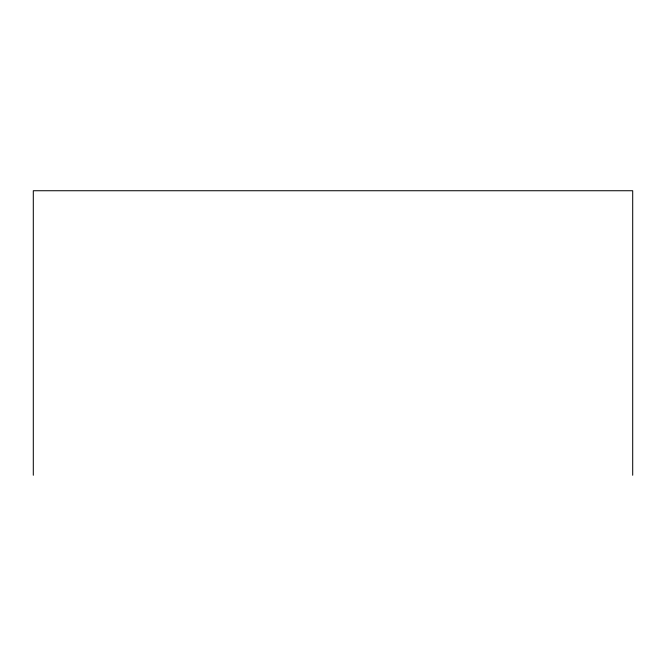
<?xml version="1.0" encoding="UTF-8"?>
<svg xmlns="http://www.w3.org/2000/svg" width="666" height="666" viewBox="0 0 666 666"><rect width="100%" height="100%" fill="white"/><g stroke="black" fill="none" stroke-linecap="round" stroke-linejoin="round"><path stroke-width="1" d="M632.7 475.266L632.7 190.734L33.3 190.734L33.3 475.266"/></g></svg>
